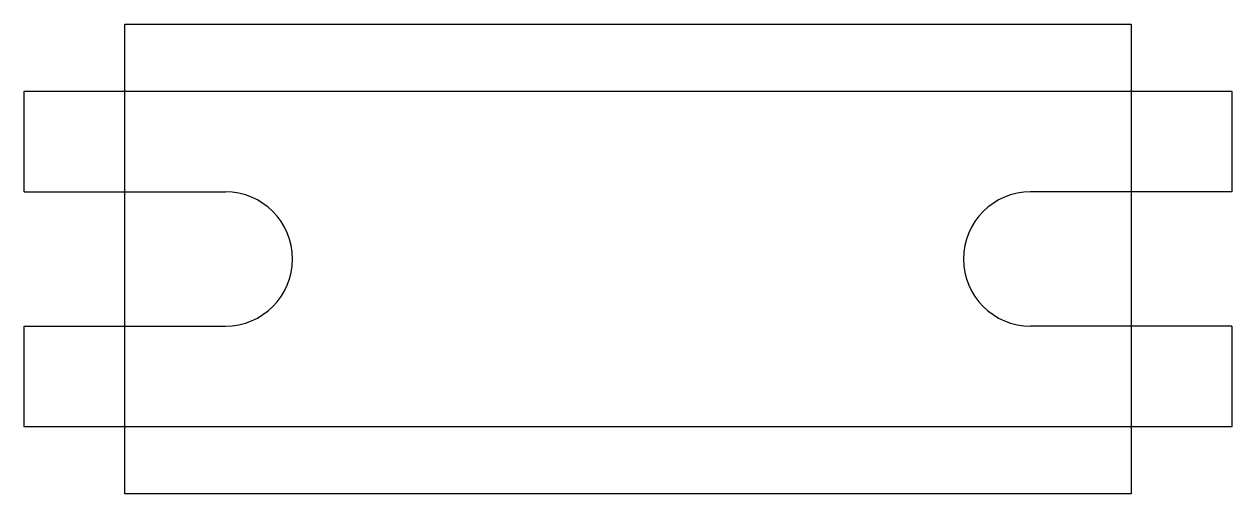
# Model space of a CAD drawing. Header units: millimetres. Extents: x 0 to 90, y 0 to 35.
import ezdxf

# ---------------------------------------------------------------- set-up
doc = ezdxf.new("R2010")
doc.units = ezdxf.units.MM
doc.layers.add('THIET BI DIEN', color=5, linetype='Continuous')

# ---------------------------------------------------------------- blocks, each defined once
blk = doc.blocks.new('MCT1005')
at = {"layer": 'THIET BI DIEN', "color": 6, "ltscale": 15}
for p, q in [((-45, 42.5), (-30, 42.5)), ((45, 42.5), (30, 42.5)), ((-45, 32.5), (-30, 32.5)), ((45, 32.5), (30, 32.5))]:
    blk.add_line(p, q, dxfattribs=at)
at = {"layer": 'THIET BI DIEN', "ltscale": 15}
blk.add_lwpolyline([(37.5, 20), (-37.5, 20), (-37.5, 55), (37.5, 55)], close=True, dxfattribs=at)
at = {"layer": 'THIET BI DIEN', "color": 6, "ltscale": 15}
for points in [[(-45, 42.5), (-45, 50), (45, 50), (45, 42.5)], [(45, 32.5), (45, 25), (-45, 25), (-45, 32.5)]]:
    blk.add_lwpolyline(points, dxfattribs=at)
for centre, start, end in [((-30, 37.5), 270, 90), ((30, 37.5), 90, 270)]:
    blk.add_arc(centre, 5, start, end, dxfattribs=at)

msp = doc.modelspace()

# ---------------------------------------------------------------- block references
msp.add_blockref('MCT1005', (45, -20))

doc.saveas('drawing.dxf')
